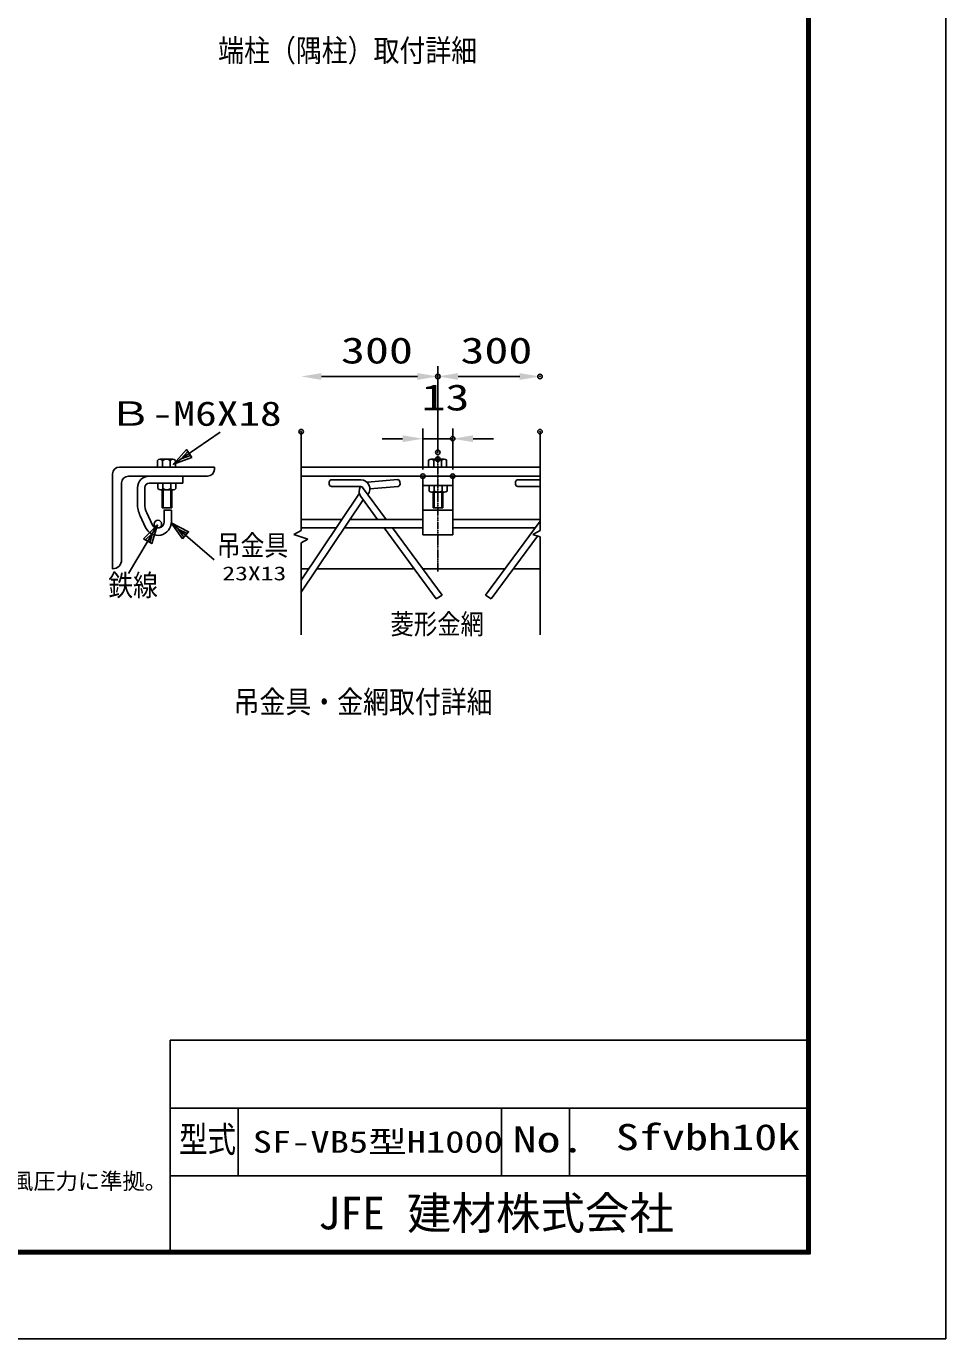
# Model space of a CAD drawing. Units: millimetres, scale not verified. Extents: x -4455 to 4455, y -3150 to 3150.
# Drawn here: x 2421 to 4455, y -3150 to -247 of the extents above; entities that cross this region are included whole.
import ezdxf
from ezdxf.enums import TextEntityAlignment as Align

# ---------------------------------------------------------------- set-up
doc = ezdxf.new("R2010")
doc.units = ezdxf.units.MM
doc.header["$LTSCALE"] = 20
doc.header["$PDMODE"] = 32
doc.header["$PDSIZE"] = 10
doc.linetypes.add('USER6', pattern=[0.216, 0.118, -0.039, 0.02, -0.039])
for name, color, linetype, lineweight in [('0-0_1', 7, 'Continuous', 25), ('0-2_0', 4, 'Continuous', 25), ('0-6_WAKU', 7, 'Continuous', 25), ('0-7_CENTLN-LMEC0', 2, 'USER6', 25)]:
    doc.layers.add(name, color=color, linetype=linetype, lineweight=lineweight)
doc.layers.add('0-5_DEFPOINTS', color=7, linetype='Continuous')
doc.layers.add('0-8_D-TTL-TXT', color=7, linetype='Continuous')
doc.styles.add('ＭＳ ゴシック', font='')
doc.styles.get('ＭＳ ゴシック').set_extended_font_data('MS Gothic')

# ---------------------------------------------------------------- blocks, each defined once
blk = doc.blocks.new('C69')
at = {"layer": '0-0_1', "color": 4}
blk.add_line((156037.7, 60874.7), (158113.3, 62287.1), dxfattribs=at)
blk.add_lwpolyline([(156850.4, 61173.6), (156037.7, 60874.7), (156614.1, 61520.9)], close=True, dxfattribs=at)
blk.add_lwpolyline([(156791.3, 61260.4), (156385, 61111), (156673.1, 61434.1)], dxfattribs=at)

msp = doc.modelspace()

# ---------------------------------------------------------------- linework, layer by layer
at = {"layer": '0-0_1'}
for p, q in [((2711.22, -1207.41), (2711.22, -1222.34)), ((2716.88, -1205.01), (2745.57, -1205.01)), ((2722.55, -1207.43), (2722.55, -1222.34)), ((2739.89, -1207.41), (2739.89, -1222.34)), ((2751.22, -1207.37), (2751.22, -1222.34)), ((3311.14, -1207.02), (3311.14, -1221.95)), ((3316.8, -1204.61), (3345.48, -1204.61)), ((3322.47, -1207.03), (3322.47, -1221.95)), ((3339.8, -1207.01), (3339.8, -1221.95)), ((3351.14, -1206.97), (3351.14, -1221.95)), ((2767.3, -1242.27), (2767.3, -1257.66)), ((2712.32, -1257.66), (2712.32, -1269.93)), ((2717.98, -1272.33), (2746.65, -1272.33)), ((2721.65, -1272.33), (2721.65, -1312.27)), ((2723.65, -1257.66), (2723.65, -1269.93)), ((2740.98, -1257.66), (2740.98, -1269.93)), ((2742.98, -1272.33), (2742.98, -1312.27)), ((2752.32, -1257.66), (2752.32, -1269.93)), ((3312.23, -1262.92), (3312.23, -1275.19)), ((3323.57, -1262.92), (3323.57, -1275.19)), ((3340.9, -1262.92), (3340.9, -1275.19)), ((3352.23, -1262.92), (3352.23, -1275.19)), ((3317.9, -1277.59), (3346.57, -1277.59)), ((3321.57, -1277.59), (3321.57, -1312.27)), ((3342.9, -1277.59), (3342.9, -1312.27)), ((3321.57, -1312.27), (3342.9, -1312.27))]:
    msp.add_line(p, q, dxfattribs=at)
at = {"layer": '0-0_1', "color": 4}
for p, q in [((2723.78, -1272.33), (2723.78, -1312.27)), ((2740.85, -1272.33), (2740.85, -1312.27)), ((3323.7, -1277.59), (3323.7, -1312.27)), ((3340.77, -1277.59), (3340.77, -1312.27))]:
    msp.add_line(p, q, dxfattribs=at)
at = {"layer": '0-0_1'}
for centre, radius, start, end in [((2716.87, -1212.72), 7.75, 43.05395, 136.76926), ((2731.27, -1221.96), 16.94, 59.3584, 120.92194), ((2745.6, -1213.21), 8.14, 45.86685, 134.53607), ((3316.79, -1212.32), 7.75, 43.05395, 136.76926), ((3331.19, -1221.56), 16.94, 59.3584, 120.92194), ((3345.51, -1212.81), 8.14, 45.86685, 134.53607), ((2717.97, -1264.62), 7.75, 223.23149, 316.94679), ((2732.36, -1255.38), 16.94, 239.07794, 300.64148), ((2746.69, -1264.13), 8.14, 225.46316, 314.1324), ((3317.88, -1269.88), 7.75, 223.23149, 316.94679), ((3332.28, -1260.64), 16.94, 239.07794, 300.64148), ((3346.61, -1269.39), 8.14, 225.46316, 314.1324)]:
    msp.add_arc(centre, radius, start, end, dxfattribs=at)
at = {"layer": '0-2_0', "color": 1}
for p, q in [((3331.52, -1189.61), (3331.52, -999.38)), ((3298.52, -1227.27), (3298.52, -1137.02)), ((3364.52, -1227.27), (3364.52, -1137.02))]:
    msp.add_line(p, q, dxfattribs=at)
at = {"layer": '0-2_0', "color": 2}
for p, q in [((3074.21, -1021.88), (3286.52, -1021.88)), ((3376.52, -1021.88), (3512.7, -1021.88)), ((3253.52, -1159.52), (3208.52, -1159.52)), ((3298.52, -1159.52), (3364.52, -1159.52)), ((3409.52, -1159.52), (3454.52, -1159.52))]:
    msp.add_line(p, q, dxfattribs=at)
at = {"layer": '0-2_0', "color": 7}
for p, q in [((3029.21, -1144.06), (3029.21, -1362.7)), ((3557.7, -1144.06), (3557.7, -1362.7)), ((2612.3, -1237.27), (2612.3, -1447.27)), ((2837.3, -1222.27), (2627.3, -1222.27)), ((2822.3, -1242.27), (2647.3, -1242.27)), ((2837.3, -1222.27), (2837.3, -1227.27)), ((3557.7, -1222.27), (3029.21, -1222.27)), ((3551.25, -1222.27), (3029.21, -1222.27)), ((3557.7, -1242.27), (3029.21, -1242.27)), ((3298.52, -1242.27), (3298.52, -1372.27)), ((3364.52, -1242.27), (3364.52, -1372.27)), ((2632.3, -1257.27), (2632.3, -1427.27)), ((2667.3, -1268.27), (2667.3, -1302.8)), ((2683.3, -1267.66), (2683.3, -1302.8)), ((2767.3, -1257.66), (2693.3, -1257.66)), ((3091.57, -1255.09), (3091.55, -1260.09)), ((3096.53, -1265.11), (3161.25, -1265.4)), ((3096.6, -1250.11), (3161.32, -1250.4)), ((3165.05, -1267.17), (3217.15, -1337.89)), ((3242.26, -1250.06), (3175.81, -1255.72)), ((3243.54, -1265.01), (3181.23, -1270.32)), ((3247.67, -1254.62), (3248.09, -1259.6)), ((3364.52, -1262.91), (3298.52, -1262.91)), ((3503.65, -1255.12), (3503.62, -1260.12)), ((3508.6, -1265.14), (3557.7, -1265.36)), ((3508.67, -1250.14), (3557.7, -1250.36)), ((3158.02, -1280.13), (3029.21, -1472.1)), ((3166.49, -1294.42), (3029.21, -1499.02)), ((3161.41, -1287.52), (3198.52, -1337.89)), ((2673.35, -1330.41), (2685.06, -1355.85)), ((2687.88, -1323.71), (2699.55, -1349.06)), ((2742.98, -1312.27), (2721.65, -1312.27)), ((2742.3, -1317.27), (2742.3, -1343.27)), ((3364.52, -1317.27), (3298.52, -1317.27)), ((3029.21, -1362.7), (3013.28, -1371.08)), ((3119.26, -1337.89), (3029.21, -1337.89)), ((3106.49, -1356.93), (3029.21, -1356.93)), ((3298.52, -1356.93), (3124.55, -1356.93)), ((3298.52, -1337.89), (3137.33, -1337.89)), ((3212.55, -1356.93), (3328.21, -1513.9)), ((3231.18, -1356.93), (3340.92, -1505.87)), ((3557.7, -1337.89), (3364.52, -1337.89)), ((3546.8, -1356.93), (3364.52, -1356.93)), ((3557.7, -1342.14), (3437.06, -1505.87)), ((3557.7, -1362.7), (3541.76, -1371.08)), ((3013.28, -1371.08), (3043.88, -1381.74)), ((3043.88, -1381.74), (3029.21, -1389.46)), ((3029.21, -1389.46), (3029.21, -1593.04)), ((3364.52, -1372.27), (3298.52, -1372.27)), ((3552.3, -1374.75), (3449.78, -1513.9)), ((3541.76, -1371.08), (3557.7, -1376.63)), ((3557.7, -1376.63), (3557.7, -1593.04)), ((2612.3, -1447.27), (2612.5, -1447.27)), ((3029.21, -1447.25), (3045.89, -1447.25)), ((3063.95, -1447.25), (3279.1, -1447.25)), ((3297.73, -1447.25), (3480.25, -1447.25)), ((3498.89, -1447.25), (3557.7, -1447.25)), ((3340.92, -1505.87), (3328.21, -1513.9)), ((3437.06, -1505.87), (3449.78, -1513.9))]:
    msp.add_line(p, q, dxfattribs=at)
msp.add_lwpolyline([(2742.3, -1317.27), (2726.3, -1317.27), (2726.3, -1343.27)], dxfattribs=at)
msp.add_circle((2712.53, -1348.2), 8.19, dxfattribs=at)
for centre, radius, start, end in [((2627.3, -1237.27), 15, 90, 180), ((2647.3, -1257.27), 15, 90, 180), ((2693.3, -1268.27), 26, 90, 180), ((2822.3, -1227.27), 15, 270, 0), ((2693.3, -1267.66), 10, 90, 180), ((3096.55, -1260.11), 5, 179.74316, 269.74316), ((3096.57, -1255.11), 5, 89.74316, 179.74316), ((3177.51, -1275.65), 20, 150.20381, 216.38235), ((3161.23, -1270.4), 5, 32.54977, 89.74316), ((3161.23, -1270.4), 20, 320.82678, 89.74316), ((3177.51, -1275.65), 20, 94.8681, 97.42908), ((3242.69, -1255.05), 5, 4.8681, 94.8681), ((3243.11, -1260.03), 5, 274.8681, 4.8681), ((3508.62, -1260.14), 5, 179.74316, 269.74316), ((3508.65, -1255.14), 5, 89.74316, 179.74316), ((2733.3, -1302.8), 66, 180, 204.72477), ((2733.3, -1302.8), 50, 180, 204.725), ((2712.3, -1343.27), 30, 204.79222, 0), ((2712.3, -1343.27), 14, 204.42627, 0), ((2612.3, -1427.27), 20, 270, 0)]:
    msp.add_arc(centre, radius, start, end, dxfattribs=at)
at = {"layer": '0-2_0', "color": 2}
for points in [[(3074.21, -1014.38), (3029.21, -1021.88), (3074.21, -1029.38)], [(3286.52, -1014.38), (3331.52, -1021.88), (3286.52, -1029.38)], [(3376.52, -1014.38), (3331.52, -1021.88), (3376.52, -1029.38)], [(3512.7, -1014.38), (3557.7, -1021.88), (3512.7, -1029.38)], [(3253.52, -1152.02), (3298.52, -1159.52), (3253.52, -1167.02)], [(3409.52, -1152.02), (3364.52, -1159.52), (3409.52, -1167.02)]]:
    msp.add_solid(points, dxfattribs=at)
at = {"layer": '0-5_DEFPOINTS'}
for p in [(3331.52, -1021.88), (3557.7, -1021.88), (3029.21, -1144.06), (3364.52, -1159.52), (3557.7, -1144.06), (3331.52, -1189.61), (3331.52, -1204.61), (3298.52, -1242.27), (3364.52, -1242.27)]:
    msp.add_point(p, dxfattribs=at)
at = {"layer": '0-6_WAKU'}
for p, q in [((2739.89, -2490), (2739.89, -2955)), ((2739.89, -2490), (4147.5, -2490)), ((2739.89, -2640), (4147.5, -2640)), ((2889.89, -2640), (2889.89, -2790)), ((3472.5, -2640), (3472.5, -2790)), ((3622.5, -2640), (3622.5, -2790)), ((2739.89, -2790), (4147.5, -2790))]:
    msp.add_line(p, q, dxfattribs=at)
at = {"layer": '0-6_WAKU', "color": 3}
msp.add_lwpolyline([(-4455, 3150), (4455, 3150), (4455, -3150), (-4455, -3150)], close=True, dxfattribs=at)
at = {"layer": '0-6_WAKU'}
for points in [[(-4155, 2962.5), (4155, 2962.5), (4155, -2962.5), (-4155, -2962.5)], [(-4153.13, 2960.62), (4153.12, 2960.62), (4153.12, -2960.63), (-4153.13, -2960.63)], [(-4151.25, 2958.75), (4151.25, 2958.75), (4151.25, -2958.75), (-4151.25, -2958.75)], [(-4149.38, 2956.87), (4149.37, 2956.87), (4149.37, -2956.88), (-4149.38, -2956.88)], [(-4147.5, 2955), (4147.5, 2955), (4147.5, -2955), (-4147.5, -2955)]]:
    msp.add_lwpolyline(points, close=True, dxfattribs=at)
at = {"layer": '0-7_CENTLN-LMEC0'}
msp.add_line((3331.52, -1197.27), (3331.52, -1453.28), dxfattribs=at)

# ---------------------------------------------------------------- block references
at = {"layer": '0-2_0', "xscale": 0.05, "yscale": 0.05}
msp.add_blockref('C69', (-5055.24, -4259.7), dxfattribs=at)
for p, rotation in [((-2217.56, 5402.57), 285), ((8495.88, 4705.72), 205)]:
    msp.add_blockref('C69', p, dxfattribs=dict(at, rotation=rotation))

# ---------------------------------------------------------------- texts
at = {"layer": '0-0_1', "color": 4, "style": 'ＭＳ ゴシック'}
for s, height, width, p in [('端柱（隅柱）取付詳細', 49.41, 0.85, (2845.68, -340.51)), ('Ｂ-M6X18', 54.12, 1.3, (2603.05, -1147.2)), ('吊金具', 45.45, 0.85, (2842.6, -1431.64)), ('鉄線', 47.36, 0.85, (2602.6, -1521.47)), ('菱形金網', 44.57, 0.85, (3226.89, -1605.06)), ('吊金具・金網取付詳細', 49.41, 0.85, (2879.84, -1781.05))]:
    msp.add_text(s, height=height, dxfattribs=dict(at, width=width)).set_placement(p, align=Align.BOTTOM_LEFT)
at = {"layer": '0-2_0', "color": 3, "style": 'ＭＳ ゴシック', "width": 1.35}
for s, p in [('300', (3117.37, -1010.48)), ('300', (3381.61, -1010.48)), ('13', (3295.52, -1114.37))]:
    msp.add_text(s, height=57.77, dxfattribs=at).set_placement(p, align=Align.BOTTOM_LEFT)
at = {"layer": '0-2_0', "style": 'ＭＳ ゴシック', "width": 1.35}
msp.add_text('23X13', height=30.79, dxfattribs=at).set_placement((2854.99, -1481.99), align=Align.BOTTOM_LEFT)
at = {"layer": '0-6_WAKU', "style": 'ＭＳ ゴシック'}
for s, height, width, p in [('型式', 57.73, 0.8, (2759.25, -2754.96)), ('SF-VB5型H1000', 48.11, 1.3, (2922.18, -2753.04)), ('No.', 57.73, 1.35, (3497.05, -2754.96)), ('Sfvbh10k', 57.73, 1.3, (3725.07, -2750.19))]:
    msp.add_text(s, height=height, dxfattribs=dict(at, width=width)).set_placement(p, align=Align.BOTTOM_LEFT)
msp.add_text('JFE 建材株式会社', height=72.16, dxfattribs=at).set_placement((3066.85, -2929.69), align=Align.BOTTOM_LEFT)
at = {"layer": '0-8_D-TTL-TXT', "style": 'ＭＳ ゴシック'}
msp.add_text('（設計条件）風荷重：昭和57年改正 建築基準法・同施行令に基づく風圧力に準拠。', height=36.08, dxfattribs=at).set_placement((886.94, -2830.2), align=Align.BOTTOM_LEFT)

doc.saveas('drawing.dxf')
